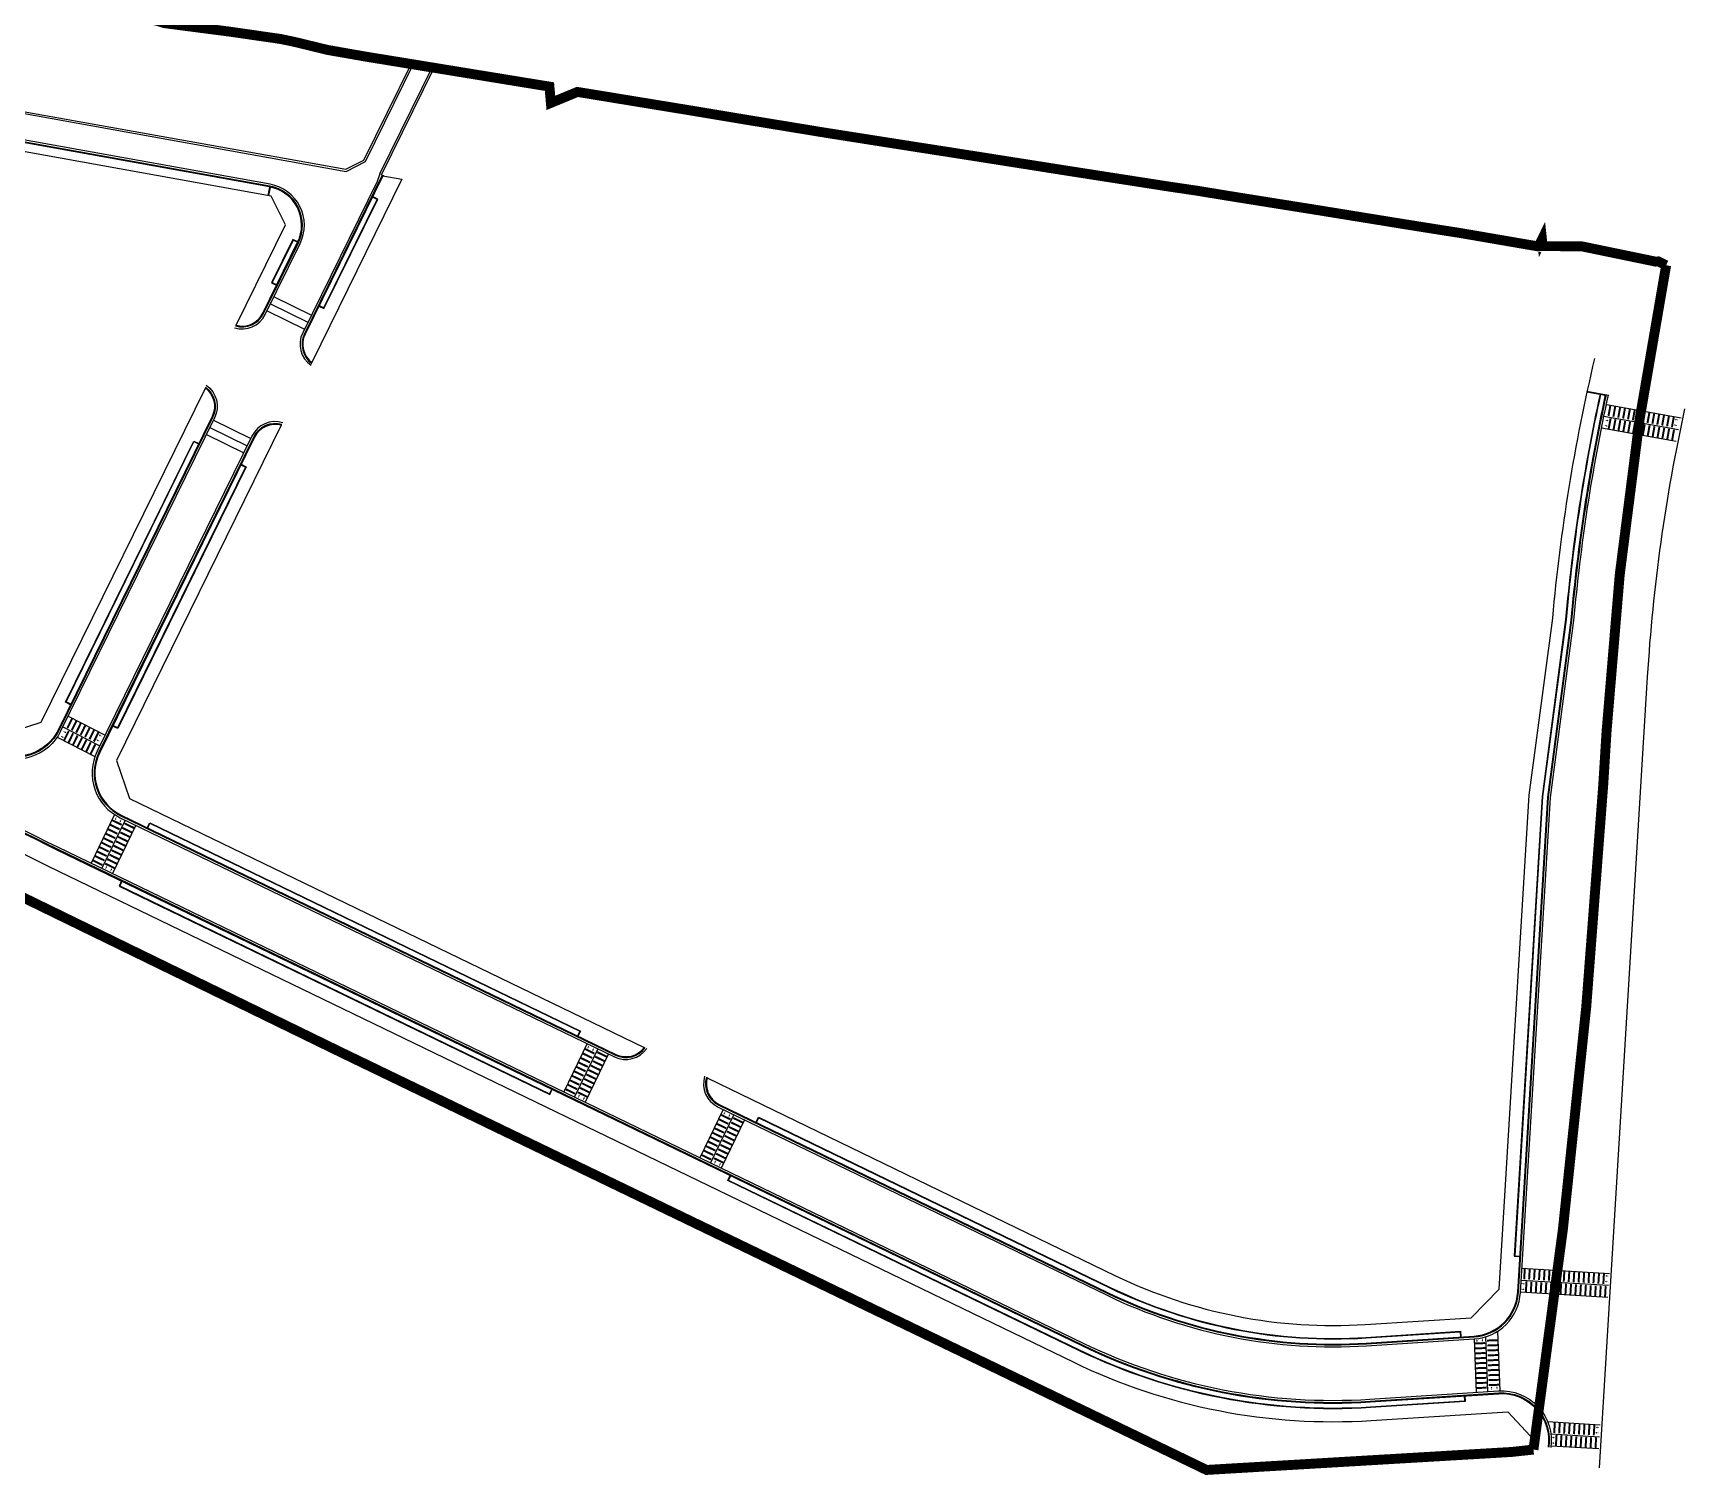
# Model space of a CAD drawing. Header units: millimetres. Extents: x 235327 to 237168, y 422741 to 424190.
# Drawn here: x 236489.3 to 236905.9, y 422741.2 to 423104.9 of the extents above; entities that cross this region are included whole.
import ezdxf

# ---------------------------------------------------------------- set-up
doc = ezdxf.new("R2010")
doc.units = ezdxf.units.MM
doc.linetypes.add('DASHED2', pattern=[0.375, 0.25, -0.125])
doc.linetypes.add('PHANTOM2', pattern=[1.25, 0.625, -0.125, 0.125, -0.125, 0.125, -0.125])
for name, color, linetype in [('0_210818_탑립전민지구 구역계(최종)', 1, 'PHANTOM2'), ('@@노면표시_11.횡단보도(W6.0_백색)', 7, 'Continuous'), ('@@보도선', 7, 'Continuous'), ('@@횡단보도라인', 7, 'Continuous')]:
    doc.layers.add(name, color=color, linetype=linetype)
doc.layers.add('_낮춤(200x250)_직선', color=7, linetype='Continuous', lineweight=13)

# ---------------------------------------------------------------- blocks, each defined once
blk = doc.blocks.new('계획선 검토')
at = {"layer": '@@보도선', "color": 8}
blk.add_line((236577.5, 423068.87), (236582.29, 423068.01), dxfattribs=at)
for points in [[(236193.43, 423222.05), (236142.52, 423227.31), (236140.4, 423221.64, 0.0835), (236373.8, 423111.91), (236373.8, 423111.91), (236409.19, 423102, 0.004532), (236422.45, 423098.42, 0.019306), (236479.57, 423085.88), (236568.23, 423069.97), (236573.1, 423072.43), (236585.15, 423096.96)], [(236194.38, 423221.45), (236142.85, 423226.78), (236141, 423221.83, 0.083374), (236373.93, 423112.39), (236373.93, 423112.39), (236409.33, 423102.48, 0.004532), (236422.58, 423098.9, 0.019306), (236479.66, 423086.37), (236568.15, 423070.49), (236572.72, 423072.8), (236584.63, 423097.05)], [(236540.07, 423030.54, 0.369664), (236547.84, 423033.88), (236556.62, 423051.77, 0.498491), (236549.05, 423066.73), (236478.41, 423079.41, -0.02384)], [(236540.3, 423031, 0.365977), (236547.39, 423034.1), (236556.18, 423051.99, 0.498491), (236548.97, 423066.24), (236478.32, 423078.92, -0.02384)], [(236540.5, 423031.15), (236552.96, 423056.52), (236549.3, 423063.76), (236477.9, 423076.57, -0.02384)], [(236548.93, 423066.06), (236478.29, 423078.74, -0.02384), (236407.24, 423095.02), (236384.61, 423101.35, 0.366206), (236376.89, 423097.82), (236361.49, 423065.07, -0.414214), (236351.28, 423061.39), (236287.35, 423091.45, -0.032669), (236252.62, 423110.64), (236202.01, 423143.1, -0.414214), (236199.69, 423153.71), (236206.91, 423164.97, 0.433929), (236204.82, 423173.21, -0.001042), (236201.95, 423174.79, -0.001042)], [(236577.35, 423069.02), (236557.71, 423029.04, 0.365977), (236559.59, 423021.52)], [(236577.56, 423068.99), (236557.89, 423028.95, 0.364325), (236559.68, 423021.7)], [(236540.39, 423031.18, 0.364325), (236547.21, 423034.19), (236556, 423052.08, 0.498491), (236548.93, 423066.04), (236548.97, 423066.24)], [(236576.02, 423067.45), (236557.27, 423029.26, 0.369664), (236559.37, 423021.07)], [(236659.24, 422841.34), (236762.29, 422791.48, 0.129467), (236825.21, 422779.17), (236851.91, 422780.89), (236859.03, 422788.04), (236865.6, 422896.08), (236866.61, 422912.63), (236872.52, 422957.3), (236872.52, 422957.3, -0.03573), (236883.15, 423022.81)], [(236532.95, 423016.04, -0.369664), (236535.06, 423007.85), (236496.22, 422928.77, -0.428144), (236478.96, 422923.33, -0.035298), (236423, 422959.55), (236422.55, 422959.89, -0.365977), (236420.68, 422968.07, -0.365977)], [(236532.73, 423015.59, -0.365977), (236534.61, 423008.07), (236495.77, 422928.99, -0.428144), (236479.2, 422923.77, -0.035298), (236423.3, 422959.95), (236422.85, 422960.29, -0.365977), (236421.13, 422967.84, -0.365977)], [(236532.64, 423015.41, -0.364325), (236534.43, 423008.16), (236495.59, 422929.08, -0.428144), (236479.3, 422923.95, -0.035298), (236423.42, 422960.11), (236422.97, 422960.45, -0.364325), (236421.29, 422967.72, -0.364325)], [(236421.24, 422967.61), (236426.23, 422963.85, 0.035391), (236481.71, 422927.96), (236491.34, 422931.03), (236532.74, 423015.33)], [(236658.64, 422841.77, 0.369664), (236662.02, 422834.02), (236759.95, 422786.63, 0.129467), (236825.56, 422773.8), (236852.7, 422775.55, 0.378032), (236864.37, 422787.27), (236871.97, 422912.11), (236877.87, 422956.7, -0.031309), (236886.56, 423013.54, -0.031309)], [(236659.09, 422841.54, 0.365977), (236662.24, 422834.47), (236760.17, 422787.08, 0.129467), (236825.53, 422774.3), (236852.67, 422776.05, 0.378032), (236863.88, 422787.3), (236871.47, 422912.16), (236877.37, 422956.76, -0.031293), (236886.07, 423013.63)], [(236659.28, 422841.46, 0.364325), (236662.33, 422834.65), (236760.26, 422787.26, 0.129467), (236825.51, 422774.5), (236852.66, 422776.25, 0.378032), (236863.68, 422787.31), (236871.27, 422912.18), (236877.17, 422956.78, -0.031287), (236885.87, 423013.66, -0.031287)], [(236884.45, 423013.8, 0.031177), (236875.76, 422956.94), (236869.85, 422912.31), (236862.81, 422796.39), (236864.22, 422796.31)], [(236884.57, 423013.78, 0.031181), (236875.88, 422956.93), (236869.97, 422912.3), (236862.93, 422796.5), (236864.23, 422796.42)], [(236552.25, 423006.57, 0.369664), (236544.48, 423003.23), (236505.45, 422923.74, 0.415931), (236511.22, 422906.98), (236635.92, 422846.65, 0.369664), (236644.09, 422848.8, 0.365977)], [(236552.03, 423006.11, 0.365977), (236544.93, 423003), (236505.9, 422923.52, 0.415931), (236511.44, 422907.43), (236636.14, 422847.1, 0.365977), (236643.64, 422849.02)], [(236884.33, 422743.04), (236896.45, 422942.47, -0.038845), (236905.87, 423010.08, -0.038845)], [(236332.22, 422944.1, -0.399596), (236328.62, 422947.31, 0.010678), (236327.85, 422954.61), (236328.31, 422969.78, 0.023135), (236324.19, 422985.41, -0.619748), (236341.63, 423002.16, -0.075254), (236349.67, 422997.82), (236414.88, 422948.77, 0.048618), (236495.42, 422899.63), (236754.07, 422774.48, 0.129467), (236826.43, 422760.33), (236858.86, 422762.42, -0.477375), (236872.03, 422748.12, -0.477375)], [(236332.2, 422944.6, -0.399596), (236329.11, 422947.35, 0.010621), (236328.35, 422954.63), (236328.82, 422969.83, 0.023222), (236324.67, 422985.56, -0.619748), (236341.47, 423001.69, -0.075254), (236349.37, 422997.42), (236414.58, 422948.37, 0.048618), (236495.2, 422899.18), (236753.85, 422774.03, 0.129467), (236826.46, 422759.83), (236858.89, 422761.92, -0.477375), (236871.54, 422748.2)], [(236332.2, 422944.8, -0.399596), (236329.31, 422947.37, 0.010599), (236328.56, 422954.64), (236329.02, 422969.84, 0.023257), (236324.86, 422985.62, -0.619748), (236341.4, 423001.5, -0.075254), (236349.25, 422997.26), (236414.46, 422948.21, 0.048618), (236495.11, 422899), (236753.77, 422773.85, 0.129467), (236826.47, 422759.63), (236858.91, 422761.72, -0.477375), (236871.34, 422748.23, -0.477375)], [(236551.94, 423005.93, 0.364325), (236545.11, 423002.92), (236506.08, 422923.43, 0.415931), (236511.53, 422907.61), (236636.22, 422847.28, 0.364325), (236643.46, 422849.11, 0.364325)], [(236351.79, 422946.77), (236343.84, 422946.63), (236335.38, 422946.34), (236332.54, 422946.88, 0.011324), (236331.74, 422954.79), (236332.21, 422970.13, 0.023799), (236327.9, 422986.57, -0.526601), (236337.69, 422999.05, -0.146225), (236340.44, 422998.03), (236340.54, 422997.96), (236411.65, 422944.47, 0.048618), (236493.07, 422894.79), (236751.73, 422769.64, 0.129467), (236826.77, 422754.96), (236861.23, 422757.18), (236867.99, 422749.87)], [(236671.61, 422830.16), (236672.23, 422831.43), (236760.88, 422788.54, 0.129467), (236825.42, 422775.92), (236849.29, 422777.46), (236849.38, 422776.04)], [(236671.72, 422830.1), (236672.28, 422831.27), (236760.82, 422788.43, 0.129467), (236825.43, 422775.8), (236849.18, 422777.33), (236849.26, 422776.03)], [(236850.34, 422761.17), (236850.43, 422759.75), (236826.56, 422758.22, -0.129467), (236753.15, 422772.57), (236664.5, 422815.47), (236665.12, 422816.74)], [(236850.22, 422761.16), (236850.31, 422759.87), (236826.56, 422758.33, -0.129467), (236753.2, 422772.68), (236664.66, 422815.52), (236665.23, 422816.69)]]:
    blk.add_lwpolyline(points, format="xyb", dxfattribs=at)
for points in [[(236576.74, 423069.32), (236589.93, 423096.18)], [(236577.35, 423069.02), (236577.19, 423069.1), (236590.45, 423096.1)], [(236576.74, 423069.32), (236576.02, 423067.45)], [(236548.93, 423066.04), (236548.52, 423063.78)], [(236549.05, 423066.02), (236548.66, 423063.88)], [(236582.29, 423068.01), (236559.59, 423021.78)], [(236561.36, 423036.01), (236562.64, 423035.39), (236576.19, 423062.98), (236574.91, 423063.61)], [(236561.42, 423036.12), (236562.58, 423035.55), (236576.03, 423062.92), (236574.86, 423063.5)], [(236556.05, 423052.19), (236554.77, 423052.81), (236549.41, 423041.89), (236550.68, 423041.26)], [(236556, 423052.08), (236554.83, 423052.65), (236549.57, 423041.94), (236550.74, 423041.37)], [(236881.12, 423014.39), (236885.85, 423013.55)], [(236881.15, 423014.51), (236886.56, 423013.54)], [(236551.82, 423005.96), (236510.28, 422921.37), (236513.57, 422911.82), (236643.38, 422849.01)], [(236498.73, 422935.48), (236497.47, 422936.12), (236529.81, 423001.97), (236531.08, 423001.34)], [(236498.79, 422935.59), (236497.63, 422936.18), (236529.86, 423001.81), (236531.03, 423001.24)], [(236541.76, 422996.1), (236543.04, 422995.47), (236510.62, 422929.46), (236509.35, 422930.1)], [(236541.71, 422995.99), (236542.88, 422995.42), (236510.56, 422929.62), (236509.4, 422930.21)], [(236518.08, 422904.44), (236518.7, 422905.72), (236627.31, 422853.17), (236626.69, 422851.89)], [(236518.19, 422904.39), (236518.76, 422905.56), (236627.15, 422853.11), (236626.58, 422851.94)], [(236511.59, 422891.03), (236510.97, 422889.75), (236619.58, 422837.2), (236620.2, 422838.48)], [(236511.7, 422890.98), (236511.13, 422889.81), (236619.53, 422837.36), (236620.09, 422838.53)]]:
    blk.add_lwpolyline(points, dxfattribs=at)

msp = doc.modelspace()

# ---------------------------------------------------------------- hatches: boundary and pattern name
at = {"layer": '@@노면표시_11.횡단보도(W6.0_백색)', "ltscale": 0.1}
for points in [[(236886.83, 423008.26), (236887.32, 423010.97), (236886.83, 423011.05), (236886.34, 423008.35)], [(236888.06, 423008.04), (236888.55, 423010.75), (236888.06, 423010.83), (236887.57, 423008.13)], [(236889.29, 423007.82), (236889.78, 423010.52), (236889.29, 423010.61), (236888.8, 423007.91)], [(236886.65, 423007.09), (236886.29, 423007.38), (236886.27, 423007.23), (236885.87, 423007.3), (236885.85, 423007.15), (236886.24, 423007.08), (236886.21, 423006.94)], [(236887.36, 423007.66), (236886.87, 423004.95), (236886.38, 423005.04), (236886.87, 423007.75)], [(236888.59, 423007.44), (236888.1, 423004.73), (236887.61, 423004.82), (236888.1, 423007.52)], [(236889.82, 423007.22), (236889.34, 423004.51), (236888.84, 423004.6), (236889.33, 423007.3)], [(236890.52, 423007.6), (236891.01, 423010.3), (236890.52, 423010.39), (236890.03, 423007.69)], [(236891.05, 423006.99), (236890.57, 423004.29), (236890.07, 423004.38), (236890.56, 423007.08)], [(236891.75, 423007.38), (236892.24, 423010.08), (236891.75, 423010.17), (236891.26, 423007.46)], [(236892.28, 423006.77), (236891.8, 423004.07), (236891.3, 423004.16), (236891.79, 423006.86)], [(236892.98, 423007.16), (236893.47, 423009.86), (236892.98, 423009.95), (236892.49, 423007.24)], [(236893.51, 423006.55), (236893.03, 423003.85), (236892.53, 423003.93), (236893.02, 423006.64)], [(236894.22, 423006.93), (236894.7, 423009.64), (236894.21, 423009.73), (236893.72, 423007.02)], [(236894.74, 423006.33), (236894.26, 423003.63), (236893.76, 423003.71), (236894.25, 423006.42)], [(236895.45, 423006.71), (236895.93, 423009.42), (236895.44, 423009.51), (236894.95, 423006.8)], [(236896.68, 423006.49), (236897.16, 423009.2), (236896.67, 423009.29), (236896.18, 423006.58)], [(236897.91, 423006.27), (236898.39, 423008.98), (236897.9, 423009.07), (236897.41, 423006.36)], [(236899.14, 423006.05), (236899.62, 423008.76), (236899.13, 423008.85), (236898.64, 423006.14)], [(236900.37, 423005.83), (236900.85, 423008.54), (236900.36, 423008.63), (236899.87, 423005.92)], [(236901.6, 423005.61), (236902.08, 423008.32), (236901.59, 423008.41), (236901.11, 423005.7)], [(236902.83, 423005.39), (236903.31, 423008.1), (236902.82, 423008.18), (236902.34, 423005.48)], [(236903.29, 423007.4), (236903.64, 423007.11), (236903.67, 423007.26), (236904.06, 423007.19), (236904.09, 423007.33), (236903.7, 423007.41), (236903.72, 423007.55)], [(236886.41, 423005.73), (236886.05, 423006.02), (236886.02, 423005.88), (236885.63, 423005.95), (236885.6, 423005.8), (236886, 423005.73), (236885.97, 423005.58)], [(236895.97, 423006.11), (236895.49, 423003.4), (236894.99, 423003.49), (236895.48, 423006.2)], [(236897.2, 423005.89), (236896.72, 423003.18), (236896.23, 423003.27), (236896.71, 423005.98)], [(236898.43, 423005.67), (236897.95, 423002.96), (236897.46, 423003.05), (236897.94, 423005.76)], [(236899.66, 423005.45), (236899.18, 423002.74), (236898.69, 423002.83), (236899.17, 423005.54)], [(236900.89, 423005.23), (236900.41, 423002.52), (236899.92, 423002.61), (236900.4, 423005.32)], [(236902.12, 423005.01), (236901.64, 423002.3), (236901.15, 423002.39), (236901.63, 423005.1)], [(236903.35, 423004.79), (236902.87, 423002.08), (236902.38, 423002.17), (236902.86, 423004.88)], [(236903.05, 423006.05), (236903.4, 423005.76), (236903.43, 423005.9), (236903.82, 423005.83), (236903.85, 423005.98), (236903.45, 423006.05), (236903.48, 423006.2)], [(236498.16, 422929.46), (236499.37, 422931.93), (236498.93, 422932.16), (236497.71, 422929.69)], [(236499.27, 422928.9), (236500.49, 422931.36), (236500.04, 422931.59), (236498.83, 422929.12)], [(236497.05, 422927.15), (236496.8, 422927.53), (236496.73, 422927.4), (236496.37, 422927.58), (236496.3, 422927.44), (236496.66, 422927.26), (236496.59, 422927.13)], [(236498.5, 422928.73), (236497.28, 422926.26), (236496.84, 422926.49), (236498.05, 422928.96)], [(236497.66, 422928.38), (236497.4, 422928.77), (236497.34, 422928.63), (236496.98, 422928.81), (236496.91, 422928.68), (236497.27, 422928.5), (236497.2, 422928.36)], [(236499.61, 422928.17), (236498.4, 422925.7), (236497.95, 422925.92), (236499.17, 422928.39)], [(236500.73, 422927.6), (236499.51, 422925.13), (236499.07, 422925.36), (236500.28, 422927.83)], [(236500.39, 422928.33), (236501.6, 422930.8), (236501.16, 422931.03), (236499.94, 422928.56)], [(236501.84, 422927.04), (236500.63, 422924.57), (236500.18, 422924.79), (236501.4, 422927.26)], [(236501.5, 422927.77), (236502.72, 422930.24), (236502.27, 422930.46), (236501.06, 422927.99)], [(236502.62, 422927.2), (236503.83, 422929.67), (236503.39, 422929.9), (236502.17, 422927.43)], [(236503.74, 422926.64), (236504.95, 422929.11), (236504.5, 422929.33), (236503.29, 422926.86)], [(236504.85, 422926.07), (236506.06, 422928.54), (236505.62, 422928.77), (236504.4, 422926.3)], [(236505.85, 422927.88), (236506.1, 422927.5), (236506.17, 422927.63), (236506.53, 422927.45), (236506.6, 422927.58), (236506.24, 422927.76), (236506.31, 422927.9)], [(236502.96, 422926.47), (236501.74, 422924), (236501.3, 422924.23), (236502.51, 422926.7)], [(236504.07, 422925.91), (236502.86, 422923.44), (236502.41, 422923.66), (236503.63, 422926.13)], [(236505.19, 422925.34), (236503.98, 422922.87), (236503.53, 422923.1), (236504.74, 422925.57)], [(236505.24, 422926.64), (236505.5, 422926.26), (236505.57, 422926.4), (236505.92, 422926.22), (236505.99, 422926.35), (236505.63, 422926.53), (236505.7, 422926.66)], [(236511.52, 422904.96), (236509.05, 422906.16), (236509.27, 422906.61), (236511.74, 422905.41)], [(236509.93, 422906.4), (236510.31, 422906.66), (236510.17, 422906.73), (236510.34, 422907.09), (236510.21, 422907.15), (236510.04, 422906.79), (236509.9, 422906.86)], [(236511.17, 422905.8), (236511.54, 422906.06), (236511.41, 422906.13), (236511.58, 422906.49), (236511.45, 422906.55), (236511.27, 422906.19), (236511.14, 422906.26)], [(236509.89, 422901.59), (236507.42, 422902.78), (236507.63, 422903.23), (236510.11, 422902.04)], [(236510.44, 422902.71), (236507.96, 422903.91), (236508.18, 422904.36), (236510.65, 422903.16)], [(236510.98, 422903.84), (236508.5, 422905.03), (236508.72, 422905.48), (236511.2, 422904.29)], [(236510.61, 422901.93), (236513.09, 422900.73), (236513.31, 422901.18), (236510.83, 422902.38)], [(236511.16, 422903.06), (236513.63, 422901.86), (236513.85, 422902.31), (236511.38, 422903.51)], [(236511.7, 422904.18), (236514.18, 422902.98), (236514.39, 422903.43), (236511.92, 422904.63)], [(236512.25, 422905.31), (236514.72, 422904.11), (236514.94, 422904.56), (236512.46, 422905.76)], [(236507.71, 422897.08), (236505.24, 422898.28), (236505.46, 422898.73), (236507.93, 422897.53)], [(236508.26, 422898.21), (236505.78, 422899.41), (236506, 422899.86), (236508.48, 422898.66)], [(236508.8, 422899.33), (236506.33, 422900.53), (236506.54, 422900.98), (236509.02, 422899.78)], [(236509.35, 422900.46), (236506.87, 422901.66), (236507.09, 422902.11), (236509.56, 422900.91)], [(236508.98, 422898.55), (236511.46, 422897.36), (236511.67, 422897.81), (236509.2, 422899)], [(236509.52, 422899.68), (236512, 422898.48), (236512.22, 422898.93), (236509.74, 422900.13)], [(236510.07, 422900.8), (236512.54, 422899.61), (236512.76, 422900.06), (236510.29, 422901.25)], [(236506.62, 422894.83), (236504.15, 422896.03), (236504.37, 422896.48), (236506.84, 422895.28)], [(236507.17, 422895.96), (236504.69, 422897.16), (236504.91, 422897.61), (236507.39, 422896.41)], [(236507.35, 422895.18), (236509.82, 422893.98), (236510.04, 422894.43), (236507.56, 422895.63)], [(236507.92, 422894.79), (236507.54, 422894.53), (236507.68, 422894.46), (236507.51, 422894.1), (236507.64, 422894.04), (236507.81, 422894.4), (236507.95, 422894.33)], [(236507.89, 422896.3), (236510.37, 422895.11), (236510.58, 422895.56), (236508.11, 422896.75)], [(236508.44, 422897.43), (236510.91, 422896.23), (236511.13, 422896.68), (236508.65, 422897.88)], [(236509.16, 422894.19), (236508.78, 422893.93), (236508.92, 422893.86), (236508.74, 422893.5), (236508.88, 422893.44), (236509.05, 422893.8), (236509.19, 422893.73)], [(236630.72, 422847.29), (236628.24, 422848.49), (236628.46, 422848.94), (236630.94, 422847.74)], [(236629.12, 422848.73), (236629.5, 422848.99), (236629.37, 422849.05), (236629.54, 422849.41), (236629.41, 422849.48), (236629.23, 422849.12), (236629.1, 422849.18)], [(236630.36, 422848.13), (236630.74, 422848.39), (236630.6, 422848.45), (236630.78, 422848.81), (236630.64, 422848.88), (236630.47, 422848.52), (236630.33, 422848.59)], [(236631.44, 422847.63), (236633.92, 422846.44), (236634.14, 422846.89), (236631.66, 422848.08)], [(236628.54, 422842.79), (236626.07, 422843.98), (236626.28, 422844.43), (236628.76, 422843.24)], [(236629.09, 422843.91), (236626.61, 422845.11), (236626.83, 422845.56), (236629.3, 422844.36)], [(236629.63, 422845.04), (236627.16, 422846.24), (236627.37, 422846.69), (236629.85, 422845.49)], [(236630.18, 422846.16), (236627.7, 422847.36), (236627.92, 422847.81), (236630.39, 422846.61)], [(236629.81, 422844.26), (236632.28, 422843.06), (236632.5, 422843.51), (236630.03, 422844.71)], [(236630.35, 422845.38), (236632.83, 422844.18), (236633.05, 422844.63), (236630.57, 422845.83)], [(236630.9, 422846.51), (236633.37, 422845.31), (236633.59, 422845.76), (236631.12, 422846.96)], [(236626.36, 422838.29), (236623.89, 422839.48), (236624.11, 422839.93), (236626.58, 422838.74)], [(236626.91, 422839.41), (236624.43, 422840.61), (236624.65, 422841.06), (236627.13, 422839.86)], [(236627.45, 422840.54), (236624.98, 422841.73), (236625.2, 422842.18), (236627.67, 422840.99)], [(236628, 422841.66), (236625.52, 422842.86), (236625.74, 422843.31), (236628.22, 422842.11)], [(236627.63, 422839.76), (236630.11, 422838.56), (236630.32, 422839.01), (236627.85, 422840.21)], [(236628.18, 422840.88), (236630.65, 422839.68), (236630.87, 422840.13), (236628.39, 422841.33)], [(236628.72, 422842.01), (236631.2, 422840.81), (236631.41, 422841.26), (236628.94, 422842.46)], [(236629.26, 422843.13), (236631.74, 422841.93), (236631.96, 422842.38), (236629.48, 422843.58)], [(236625.82, 422837.16), (236623.34, 422838.36), (236623.56, 422838.81), (236626.04, 422837.61)], [(236626.54, 422837.51), (236629.02, 422836.31), (236629.24, 422836.76), (236626.76, 422837.96)], [(236627.12, 422837.12), (236626.74, 422836.85), (236626.88, 422836.79), (236626.7, 422836.43), (236626.84, 422836.36), (236627.01, 422836.72), (236627.15, 422836.66)], [(236627.09, 422838.63), (236629.56, 422837.43), (236629.78, 422837.88), (236627.3, 422839.08)], [(236628.36, 422836.52), (236627.98, 422836.26), (236628.11, 422836.19), (236627.94, 422835.83), (236628.07, 422835.76), (236628.25, 422836.12), (236628.38, 422836.06)], [(236665.05, 422830.68), (236662.58, 422831.87), (236662.79, 422832.32), (236665.27, 422831.13)], [(236663.46, 422832.12), (236663.83, 422832.38), (236663.7, 422832.44), (236663.87, 422832.8), (236663.74, 422832.87), (236663.56, 422832.51), (236663.43, 422832.57)], [(236664.69, 422831.52), (236665.07, 422831.78), (236664.94, 422831.84), (236665.11, 422832.2), (236664.97, 422832.27), (236664.8, 422831.91), (236664.67, 422831.97)], [(236665.77, 422831.02), (236668.25, 422829.82), (236668.47, 422830.27), (236665.99, 422831.47)], [(236662.87, 422826.18), (236660.4, 422827.37), (236660.62, 422827.82), (236663.09, 422826.63)], [(236663.42, 422827.3), (236660.94, 422828.5), (236661.16, 422828.95), (236663.64, 422827.75)], [(236663.96, 422828.43), (236661.49, 422829.62), (236661.7, 422830.07), (236664.18, 422828.88)], [(236664.51, 422829.55), (236662.03, 422830.75), (236662.25, 422831.2), (236664.72, 422830)], [(236664.14, 422827.65), (236666.62, 422826.45), (236666.83, 422826.9), (236664.36, 422828.1)], [(236664.68, 422828.77), (236667.16, 422827.57), (236667.38, 422828.02), (236664.9, 422829.22)], [(236665.23, 422829.9), (236667.7, 422828.7), (236667.92, 422829.15), (236665.45, 422830.35)], [(236660.7, 422821.68), (236658.22, 422822.87), (236658.44, 422823.32), (236660.91, 422822.13)], [(236661.24, 422822.8), (236658.76, 422824), (236658.98, 422824.45), (236661.46, 422823.25)], [(236661.78, 422823.93), (236659.31, 422825.12), (236659.53, 422825.57), (236662, 422824.38)], [(236662.33, 422825.05), (236659.85, 422826.25), (236660.07, 422826.7), (236662.55, 422825.5)], [(236661.96, 422823.15), (236664.44, 422821.95), (236664.66, 422822.4), (236662.18, 422823.6)], [(236662.51, 422824.27), (236664.98, 422823.07), (236665.2, 422823.52), (236662.72, 422824.72)], [(236663.05, 422825.4), (236665.53, 422824.2), (236665.74, 422824.65), (236663.27, 422825.85)], [(236663.6, 422826.52), (236666.07, 422825.32), (236666.29, 422825.77), (236663.81, 422826.97)], [(236660.15, 422820.55), (236657.68, 422821.75), (236657.89, 422822.2), (236660.37, 422821)], [(236660.87, 422820.89), (236663.35, 422819.7), (236663.57, 422820.15), (236661.09, 422821.34)], [(236661.45, 422820.51), (236661.07, 422820.24), (236661.21, 422820.18), (236661.03, 422819.82), (236661.17, 422819.75), (236661.34, 422820.11), (236661.48, 422820.05)], [(236661.42, 422822.02), (236663.89, 422820.82), (236664.11, 422821.27), (236661.64, 422822.47)], [(236662.69, 422819.91), (236662.31, 422819.64), (236662.44, 422819.58), (236662.27, 422819.22), (236662.41, 422819.15), (236662.58, 422819.51), (236662.72, 422819.45)], [(236865.57, 422790.58), (236865.73, 422793.33), (236865.23, 422793.36), (236865.07, 422790.61)], [(236866.16, 422790.05), (236865.99, 422787.3), (236865.49, 422787.33), (236865.66, 422790.08)], [(236866.81, 422790.51), (236866.98, 422793.25), (236866.48, 422793.28), (236866.31, 422790.54)], [(236867.41, 422789.97), (236867.24, 422787.23), (236866.74, 422787.26), (236866.91, 422790)], [(236868.06, 422790.43), (236868.23, 422793.18), (236867.73, 422793.21), (236867.56, 422790.46)], [(236868.65, 422789.89), (236868.49, 422787.15), (236867.99, 422787.18), (236868.16, 422789.92)], [(236869.31, 422790.36), (236869.48, 422793.1), (236868.98, 422793.13), (236868.81, 422790.39)], [(236869.9, 422789.82), (236869.74, 422787.07), (236869.24, 422787.1), (236869.4, 422789.85)], [(236870.56, 422790.28), (236870.72, 422793.02), (236870.22, 422793.05), (236870.06, 422790.31)], [(236871.15, 422789.74), (236870.98, 422787), (236870.48, 422787.03), (236870.65, 422789.77)], [(236871.8, 422790.2), (236871.97, 422792.95), (236871.47, 422792.98), (236871.3, 422790.23)], [(236873.05, 422790.13), (236873.22, 422792.87), (236872.72, 422792.9), (236872.55, 422790.16)], [(236874.3, 422790.05), (236874.47, 422792.8), (236873.97, 422792.83), (236873.8, 422790.08)], [(236875.55, 422789.98), (236875.71, 422792.72), (236875.21, 422792.75), (236875.05, 422790.01)], [(236876.79, 422789.9), (236876.96, 422792.65), (236876.46, 422792.68), (236876.3, 422789.93)], [(236878.04, 422789.82), (236878.21, 422792.57), (236877.71, 422792.6), (236877.54, 422789.85)], [(236879.29, 422789.75), (236879.46, 422792.49), (236878.96, 422792.52), (236878.79, 422789.78)], [(236880.54, 422789.67), (236880.7, 422792.42), (236880.21, 422792.45), (236880.04, 422789.7)], [(236881.79, 422789.6), (236881.95, 422792.34), (236881.45, 422792.37), (236881.29, 422789.63)], [(236883.03, 422789.52), (236883.2, 422792.27), (236882.7, 422792.3), (236882.53, 422789.55)], [(236884.28, 422789.45), (236884.45, 422792.19), (236883.95, 422792.22), (236883.78, 422789.48)], [(236885.53, 422789.37), (236885.7, 422792.11), (236885.2, 422792.14), (236885.03, 422789.4)], [(236885.67, 422790.05), (236886.06, 422789.8), (236886.06, 422789.95), (236886.46, 422789.93), (236886.47, 422790.08), (236886.07, 422790.1), (236886.08, 422790.25)], [(236885.75, 422791.42), (236886.14, 422791.17), (236886.15, 422791.32), (236886.55, 422791.3), (236886.56, 422791.45), (236886.16, 422791.47), (236886.17, 422791.62)], [(236865.43, 422788.02), (236865.05, 422788.27), (236865.04, 422788.12), (236864.64, 422788.15), (236864.63, 422788), (236865.03, 422787.97), (236865.02, 422787.82)], [(236865.52, 422789.4), (236865.13, 422789.65), (236865.12, 422789.5), (236864.72, 422789.52), (236864.72, 422789.37), (236865.11, 422789.35), (236865.11, 422789.2)], [(236872.4, 422789.67), (236872.23, 422786.92), (236871.73, 422786.95), (236871.9, 422789.7)], [(236873.65, 422789.59), (236873.48, 422786.85), (236872.98, 422786.88), (236873.15, 422789.62)], [(236874.89, 422789.51), (236874.73, 422786.77), (236874.23, 422786.8), (236874.39, 422789.55)], [(236876.14, 422789.44), (236875.97, 422786.69), (236875.47, 422786.72), (236875.64, 422789.47)], [(236877.39, 422789.36), (236877.22, 422786.62), (236876.72, 422786.65), (236876.89, 422789.39)], [(236878.64, 422789.29), (236878.47, 422786.54), (236877.97, 422786.57), (236878.14, 422789.32)], [(236879.88, 422789.21), (236879.72, 422786.47), (236879.22, 422786.5), (236879.38, 422789.24)], [(236881.13, 422789.14), (236880.96, 422786.39), (236880.47, 422786.42), (236880.63, 422789.17)], [(236882.38, 422789.06), (236882.21, 422786.31), (236881.71, 422786.35), (236881.88, 422789.09)], [(236883.63, 422788.98), (236883.46, 422786.24), (236882.96, 422786.27), (236883.13, 422789.01)], [(236884.87, 422788.91), (236884.71, 422786.16), (236884.21, 422786.19), (236884.38, 422788.94)], [(236886.12, 422788.83), (236885.96, 422786.09), (236885.46, 422786.12), (236885.62, 422788.86)], [(236873.14, 422751.8), (236873.31, 422754.55), (236872.81, 422754.58), (236872.64, 422751.83)], [(236874.39, 422751.73), (236874.55, 422754.47), (236874.05, 422754.5), (236873.89, 422751.76)], [(236875.63, 422751.65), (236875.8, 422754.4), (236875.3, 422754.43), (236875.14, 422751.68)], [(236876.88, 422751.58), (236877.05, 422754.32), (236876.55, 422754.35), (236876.38, 422751.61)], [(236878.13, 422751.5), (236878.3, 422754.25), (236877.8, 422754.28), (236877.63, 422751.53)], [(236879.38, 422751.42), (236879.54, 422754.17), (236879.05, 422754.2), (236878.88, 422751.46)], [(236880.63, 422751.35), (236880.79, 422754.09), (236880.29, 422754.12), (236880.13, 422751.38)], [(236881.87, 422751.27), (236882.04, 422754.02), (236881.54, 422754.05), (236881.37, 422751.3)], [(236883.12, 422751.2), (236883.29, 422753.94), (236882.79, 422753.97), (236882.62, 422751.23)], [(236883.35, 422753.25), (236883.73, 422753), (236883.74, 422753.15), (236884.14, 422753.13), (236884.15, 422753.28), (236883.75, 422753.3), (236883.76, 422753.45)], [(236873.01, 422749.24), (236872.62, 422749.49), (236872.61, 422749.34), (236872.21, 422749.37), (236872.21, 422749.22), (236872.61, 422749.19), (236872.6, 422749.04)], [(236873.09, 422750.62), (236872.71, 422750.87), (236872.7, 422750.72), (236872.3, 422750.74), (236872.29, 422750.59), (236872.69, 422750.57), (236872.68, 422750.42)], [(236873.73, 422751.27), (236873.57, 422748.52), (236873.07, 422748.55), (236873.23, 422751.3)], [(236874.98, 422751.19), (236874.81, 422748.45), (236874.31, 422748.48), (236874.48, 422751.22)], [(236876.23, 422751.12), (236876.06, 422748.37), (236875.56, 422748.4), (236875.73, 422751.15)], [(236877.48, 422751.04), (236877.31, 422748.29), (236876.81, 422748.32), (236876.98, 422751.07)], [(236878.72, 422750.96), (236878.56, 422748.22), (236878.06, 422748.25), (236878.22, 422750.99)], [(236879.97, 422750.89), (236879.8, 422748.14), (236879.31, 422748.17), (236879.47, 422750.92)], [(236881.22, 422750.81), (236881.05, 422748.07), (236880.55, 422748.1), (236880.72, 422750.84)], [(236882.47, 422750.74), (236882.3, 422747.99), (236881.8, 422748.02), (236881.97, 422750.77)], [(236883.71, 422750.66), (236883.55, 422747.92), (236883.05, 422747.95), (236883.22, 422750.69)], [(236883.26, 422751.88), (236883.65, 422751.63), (236883.66, 422751.78), (236884.06, 422751.75), (236884.07, 422751.9), (236883.67, 422751.93), (236883.68, 422752.08)]]:
    msp.add_hatch(color=256, dxfattribs=at).paths.add_polyline_path(points)
at = {"layer": '@@노면표시_11.횡단보도(W6.0_백색)'}
for points in [[(236855.49, 422774.23), (236852.74, 422774.13), (236852.72, 422774.63), (236855.47, 422774.73)], [(236855.53, 422772.98), (236852.79, 422772.88), (236852.77, 422773.38), (236855.52, 422773.48)], [(236853.41, 422774.75), (236853.62, 422775.16), (236853.47, 422775.15), (236853.45, 422775.55), (236853.3, 422775.55), (236853.32, 422775.15), (236853.17, 422775.14)], [(236854.78, 422774.8), (236854.99, 422775.21), (236854.84, 422775.21), (236854.82, 422775.61), (236854.67, 422775.6), (236854.69, 422775.2), (236854.54, 422775.19)], [(236855.96, 422774.87), (236858.71, 422774.97), (236858.69, 422775.47), (236855.95, 422775.37)], [(236856.01, 422773.62), (236858.76, 422773.72), (236858.74, 422774.22), (236855.99, 422774.12)], [(236855.58, 422771.73), (236852.83, 422771.63), (236852.81, 422772.13), (236855.56, 422772.23)], [(236855.63, 422770.48), (236852.88, 422770.38), (236852.86, 422770.88), (236855.61, 422770.98)], [(236855.67, 422769.23), (236852.92, 422769.13), (236852.91, 422769.63), (236855.65, 422769.73)], [(236856.06, 422772.37), (236858.81, 422772.47), (236858.79, 422772.97), (236856.04, 422772.87)], [(236856.1, 422771.12), (236858.85, 422771.23), (236858.83, 422771.72), (236856.08, 422771.62)], [(236856.15, 422769.87), (236858.9, 422769.98), (236858.88, 422770.48), (236856.13, 422770.37)], [(236856.19, 422768.63), (236858.94, 422768.73), (236858.92, 422769.23), (236856.18, 422769.13)], [(236855.72, 422767.98), (236852.97, 422767.88), (236852.95, 422768.38), (236855.7, 422768.48)], [(236855.76, 422766.73), (236853.02, 422766.63), (236853, 422767.13), (236855.75, 422767.23)], [(236855.81, 422765.48), (236853.06, 422765.38), (236853.04, 422765.88), (236855.79, 422765.98)], [(236855.86, 422764.24), (236853.11, 422764.13), (236853.09, 422764.63), (236855.84, 422764.73)], [(236856.24, 422767.38), (236858.99, 422767.48), (236858.97, 422767.98), (236856.22, 422767.88)], [(236856.29, 422766.13), (236859.03, 422766.23), (236859.02, 422766.73), (236856.27, 422766.63)], [(236856.33, 422764.88), (236859.08, 422764.98), (236859.06, 422765.48), (236856.31, 422765.38)], [(236855.9, 422762.99), (236853.15, 422762.89), (236853.14, 422763.38), (236855.88, 422763.49)], [(236856.38, 422763.63), (236859.13, 422763.73), (236859.11, 422764.23), (236856.36, 422764.13)], [(236857.07, 422763.55), (236856.86, 422763.15), (236857.01, 422763.15), (236857.02, 422762.75), (236857.17, 422762.76), (236857.16, 422763.16), (236857.31, 422763.16)], [(236858.44, 422763.61), (236858.23, 422763.2), (236858.38, 422763.2), (236858.4, 422762.8), (236858.55, 422762.81), (236858.53, 422763.21), (236858.68, 422763.21)]]:
    msp.add_hatch(color=256, dxfattribs=at).paths.add_polyline_path(points)

# ---------------------------------------------------------------- linework, layer by layer
at = {"layer": '0_210818_탑립전민지구 구역계(최종)', "linetype": 'PHANTOM2', "ltscale": 25, "const_width": 2.5, "flags": 128}
msp.add_lwpolyline([(236867.66, 422747.63, 0.021186), (236885.26, 422915.27), (236886.11, 422928.9, -0.032553), (236901.13, 423046.31), (236899.13, 423047.27), (236898.44, 423047.22), (236879.73, 423051.09), (236869.99, 423051.11), (236869.81, 423052.8), (236868.95, 423051.03), (236849.07, 423054.45), (236844.7, 423055.13), (236835.33, 423056.62), (236813.58, 423060.15), (236792.76, 423063.47), (236782.6, 423065.13), (236775.93, 423066.11), (236751.59, 423069.9), (236720.81, 423074.75), (236713.08, 423075.95), (236689.4, 423079.67), (236668.57, 423083.09), (236655.13, 423085.33), (236626.56, 423090.01), (236619.86, 423087.24), (236619.5, 423091.35), (236573.2, 423098.91), (236563.59, 423100.59), (236555.54, 423102.55), (236551.83, 423103.34), (236539.11, 423105.18), (236522.39, 423107.36), (236520.56, 423107.94), (236480.9, 423116.21), (236440.31, 423124.68), (236435.98, 423125.58), (236422.24, 423129.5), (236403.6, 423134.81), (236369.47, 423144.53), (236362.34, 423146.19), (236361.26, 423148.44), (236359.13, 423147.43), (236325.31, 423158.42), (236319.58, 423160.76), (236310.5, 423164.47), (236281.57, 423176.74), (236254.91, 423189.08), (236248.88, 423191.72), (236247.32, 423193.48), (236246.85, 423193.68), (236204.32, 423215.17), (236178.28, 423231.61), (236160.68, 423243.76), (236158.6, 423245.21), (236150.27, 423255.08), (236138.08, 423264.54), (236134.32, 423265.14), (236134.65, 423266.15), (236132.56, 423266.93), (236132.59, 423267.36), (236128.69, 423270.15), (236110.39, 423285.58), (236110.04, 423285.81), (236109.73, 423286.06), (236071.69, 423316.56), (236066.38, 423320.81), (236064.15, 423321.7), (236055.16, 423329.32), (236055.13, 423329.23), (236054.84, 423328.34), (236054.56, 423327.46), (236054.34, 423326.75, 0.146269), (236053.81, 423249.99), (236053.81, 423249.99, 0.146826), (236095.72, 423185.35), (236096.29, 423184.87), (236097.01, 423184.27), (236097.72, 423183.68), (236098.44, 423183.09), (236099.17, 423182.51), (236099.9, 423181.93), (236100.64, 423181.35), (236101.38, 423180.78), (236102.13, 423180.21), (236102.88, 423179.64), (236103.64, 423179.07), (236104.4, 423178.51), (236105.16, 423177.95), (236105.93, 423177.39), (236106.71, 423176.84), (236107.48, 423176.28), (236108.26, 423175.73), (236109.05, 423175.18), (236109.84, 423174.63), (236110.63, 423174.09), (236111.42, 423173.54), (236112.22, 423173), (236113.02, 423172.46), (236113.83, 423171.92), (236114.64, 423171.38), (236115.45, 423170.84), (236116.26, 423170.3), (236117.08, 423169.76), (236117.9, 423169.23), (236118.72, 423168.69), (236119.54, 423168.15), (236120.37, 423167.62), (236121.2, 423167.08), (236122.03, 423166.55), (236122.86, 423166.01), (236123.7, 423165.47), (236124.54, 423164.94), (236125.38, 423164.4), (236126.22, 423163.86), (236136.17, 423157.48), (236136.17, 423157.48), (236147.58, 423150.16), (236153.5, 423146.36), (236235.8, 423093.59), (236236.64, 423093.05), (236237.49, 423092.51), (236238.33, 423091.97), (236239.18, 423091.43), (236240.02, 423090.88), (236240.87, 423090.33), (236241.73, 423089.78), (236242.58, 423089.23), (236243.43, 423088.68), (236244.29, 423088.12), (236245.14, 423087.56), (236246, 423087), (236246.85, 423086.44), (236247.71, 423085.87), (236248.56, 423085.3), (236249.42, 423084.73), (236250.28, 423084.16), (236251.13, 423083.58), (236251.99, 423082.99), (236252.85, 423082.41), (236253.7, 423081.82), (236254.56, 423081.22), (236255.42, 423080.63), (236256.27, 423080.02), (236257.13, 423079.42), (236257.98, 423078.81), (236258.83, 423078.19), (236259.69, 423077.57), (236260.54, 423076.95), (236261.39, 423076.32), (236262.23, 423075.68), (236263.08, 423075.04), (236263.93, 423074.4), (236264.77, 423073.74), (236265.61, 423073.09), (236266.45, 423072.42), (236267.29, 423071.76), (236268.12, 423071.08), (236268.76, 423070.55, -0.008275), (236273.24, 423066.75), (236273.24, 423066.75, -0.031327), (236288.99, 423051.07, 0.00148), (236289.33, 423050.68, 0.096511), (236316.02, 423030.49, -0.122693), (236326.01, 423022.09, 0.203479), (236340.45, 423013.41), (236340.54, 423009.88), (236340.73, 423001.44), (236340.81, 422997.92, 0.079943), (236333.08, 422995.48, 0.262936), (236328.97, 422989.35, 0.0185), (236328.71, 422982.66, 0.00743), (236328.74, 422979.97), (236329.32, 422973.32), (236329.32, 422973.32), (236330.14, 422969.48), (236330.72, 422966.41), (236331.16, 422963.85), (236331.59, 422961.12), (236331.97, 422958.44), (236332.3, 422955.81), (236332.34, 422955.47), (236332.6, 422955.85), (236333.41, 422956.79), (236334.84, 422958.1), (236336.52, 422959.19), (236338.56, 422960.08), (236340.22, 422960.45), (236342.2, 422960.61), (236343.82, 422960.57), (236345.85, 422960.42), (236347.89, 422960.15), (236349.4, 422959.87), (236351.58, 422959.35), (236352.94, 422958.95), (236354.97, 422958.25), (236356.35, 422957.69), (236358.09, 422956.88), (236359.61, 422956.09), (236369.49, 422950.61), (236385.21, 422934.83), (236393.49, 422928.61), (236399.32, 422924.23), (236426.6, 422910.42), (236430.99, 422908.89), (236441.75, 422905.17), (236461.04, 422898.51), (236486.49, 422887.01), (236567.61, 422847.48), (236579.32, 422841.83), (236785.22, 422742.49), (236862.19, 422747.03)], format="xyb", close=True, dxfattribs=at)
at = {"layer": '0_210818_탑립전민지구 구역계(최종)', "linetype": 'PHANTOM2', "ltscale": 25, "const_width": 2.5}
msp.add_lwpolyline([(236567.61, 422847.48), (236579.32, 422841.83)], dxfattribs=at)
at = {"layer": '@@횡단보도라인', "color": 1}
for points in [[(236549.16, 423036.57), (236558.58, 423031.94)], [(236533.86, 423005.42), (236543.28, 423000.79)], [(236496.77, 422929.89), (236506.13, 422925.14)], [(236512.48, 422906.37), (236506.6, 422894.22)], [(236631.68, 422848.7), (236625.8, 422836.55)], [(236666.01, 422832.09), (236660.13, 422819.93)], [(236864.56, 422790.39), (236886.62, 422789.05)], [(236856.18, 422762.25), (236855.67, 422776.11)], [(236872.05, 422751.62), (236884.3, 422750.87)]]:
    msp.add_lwpolyline(points, dxfattribs=at)
at = {"layer": '@@횡단보도라인', "color": 6}
for points in [[(236550.04, 423038.37), (236559.47, 423033.74)], [(236548.28, 423034.78), (236557.7, 423030.15)], [(236886.06, 423011.19), (236904.87, 423007.82)], [(236534.74, 423007.21), (236544.17, 423002.58)], [(236885.44, 423008.25), (236904.25, 423004.88)], [(236532.98, 423003.62), (236542.4, 422998.99)], [(236884.85, 423005.31), (236903.65, 423001.94)], [(236498.09, 422932.58), (236507.46, 422927.83)], [(236495.33, 422927.25), (236504.89, 422922.41)], [(236509.83, 422907.77), (236503.9, 422895.53)], [(236515.18, 422905.06), (236509.3, 422892.91)], [(236628.98, 422850), (236623.1, 422837.85)], [(236634.38, 422847.39), (236628.5, 422835.24)], [(236663.31, 422833.39), (236657.43, 422821.24)], [(236668.71, 422830.78), (236662.83, 422818.63)], [(236864.75, 422793.39), (236886.81, 422792.05)], [(236864.38, 422787.4), (236886.44, 422786.06)], [(236858.62, 422777.49), (236859.17, 422762.44)], [(236852.7, 422775.55), (236853.18, 422762.06)], [(236871.24, 422754.67), (236884.48, 422753.87)], [(236872.09, 422748.61), (236884.12, 422747.88)]]:
    msp.add_lwpolyline(points, dxfattribs=at)

# ---------------------------------------------------------------- block references
at = {"layer": '_낮춤(200x250)_직선', "color": 50, "linetype": 'DASHED2', "ltscale": 2}
msp.add_blockref('계획선 검토', (0, 0), dxfattribs=at)

doc.saveas('drawing.dxf')
